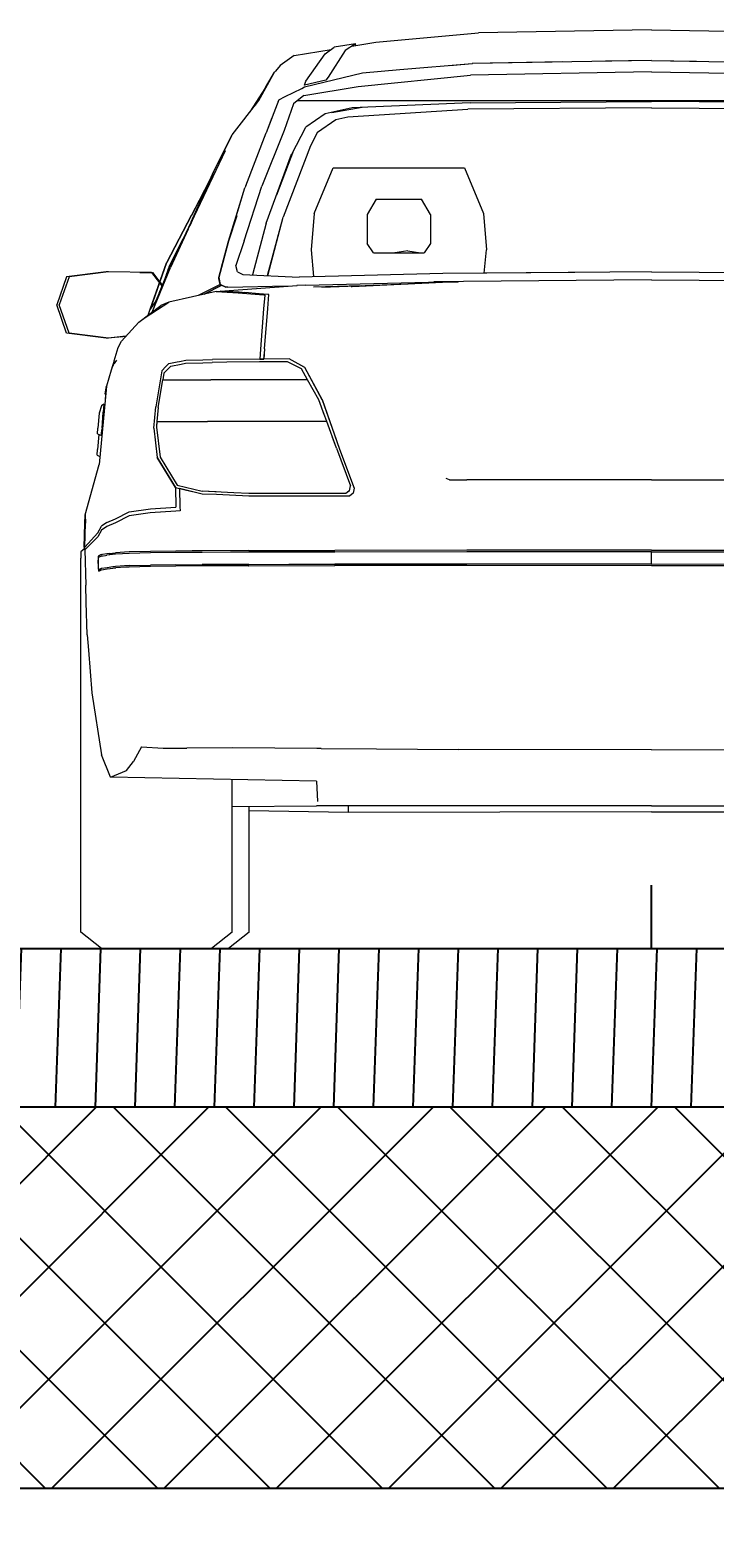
# Model space of a CAD drawing. Header units: metres. Extents: x 668617 to 675126, y 2286318 to 2293677.
# Drawn here: x 672149.075 to 672150.152, y 2287835.615 to 2287837.956 of the extents above; entities that cross this region are included whole.
import ezdxf

# ---------------------------------------------------------------- set-up
doc = ezdxf.new("R2010")
doc.units = ezdxf.units.M
doc.header["$MEASUREMENT"] = 0
doc.layers.add('29-AMBIENTACION', color=252, linetype='Continuous', lineweight=0)
doc.layers.add('DMTG_SECCIONES_VIALES', color=250, linetype='Continuous')
doc.styles.get("Standard").update_dxf_attribs({"font": 'arial.ttf'})
doc.dimstyles.get("Standard").update_dxf_attribs({"dimtxt": 0.18, "dimasz": 0.18, "dimexe": 0.18, "dimexo": 0.0625, "dimgap": 0.09, "dimtad": 0, "dimtih": 1, "dimtoh": 1, "dimdec": 4, "dimzin": 0, "dimdsep": 46, "dimtxsty": 'Standard', "dimcen": 0.09, "dimadec": 0, "dimazin": 0, "dimtfac": 1, "dimtdec": 4, "dimtofl": 0, "dimtmove": 0, "dimatfit": 3, "dimfxl": 1, "dimtolj": 1, "dimtzin": 0, "dimarcsym": 0})

# ---------------------------------------------------------------- blocks, each defined once
blk = doc.blocks.new('_ArchTick')
at = {"color": 0, "linetype": 'ByBlock', "const_width": 0.15}
blk.add_lwpolyline([(-0.5, -0.5), (0.5, 0.5)], dxfattribs=at)
blk = doc.blocks.new('*D445')
at = {"layer": 'Defpoints', "color": 0, "transparency": 16777216}
for p in [(672148.3035, 2287836.5093), (672151.8035, 2287836.5093), (672151.8035, 2287835.3406)]:
    blk.add_point(p, dxfattribs=at)
at = {"layer": 'DMTG_SECCIONES_VIALES', "color": 0, "lineweight": -2, "transparency": 16777216}
for p, q in [((672148.3035, 2287836.4468), (672148.3035, 2287835.1606)), ((672151.8035, 2287836.4468), (672151.8035, 2287835.1606)), ((672148.3035, 2287835.3406), (672149.7301, 2287835.3406)), ((672151.8035, 2287835.3406), (672150.377, 2287835.3406))]:
    blk.add_line(p, q, dxfattribs=at)
at = {"layer": 'DMTG_SECCIONES_VIALES', "color": 0, "lineweight": -2, "transparency": 16777216, "xscale": 0.18, "yscale": 0.18, "zscale": 0.18, "rotation": 180}
blk.add_blockref('_ArchTick', (672148.3035, 2287835.3406), dxfattribs=at)
at = {"layer": 'DMTG_SECCIONES_VIALES', "color": 0, "lineweight": -2, "transparency": 16777216, "xscale": 0.18, "yscale": 0.18, "zscale": 0.18}
blk.add_blockref('_ArchTick', (672151.8035, 2287835.3406), dxfattribs=at)
at = {"layer": 'DMTG_SECCIONES_VIALES', "color": 0, "transparency": 16777216, "insert": (672150.0535, 2287835.3406), "char_height": 0.18, "attachment_point": 5}
blk.add_mtext('\\A1;3.50', dxfattribs=at)
blk = doc.blocks.new('A$C1159671A')
at = {"layer": '29-AMBIENTACION'}
for p, q in [((0.5025, 1.4273), (0.6638, 1.4422)), ((0.9362, 1.4471), (0.6638, 1.4422)), ((0.9362, 1.4471), (1.2086, 1.4422)), ((0.3737, 1.4066), (0.3517, 1.3906)), ((0.3737, 1.4066), (0.4321, 1.416)), ((0.392, 1.3659), (0.4226, 1.4093)), ((0.4226, 1.4093), (0.437, 1.4194)), ((0.4542, 1.4145), (0.4273, 1.3723)), ((0.4703, 1.4247), (0.437, 1.4194)), ((0.4703, 1.4247), (0.4542, 1.4145)), ((0.4648, 1.4213), (0.5025, 1.4273)), ((0.471, 1.4223), (0.4703, 1.4247)), ((0.3442, 1.3819), (0.3428, 1.3803)), ((0.3517, 1.3906), (0.3442, 1.3819)), ((0.4812, 1.3794), (0.54, 1.3843)), ((0.54, 1.3843), (0.6538, 1.3938)), ((0.6189, 1.3909), (0.6538, 1.3939)), ((0.9362, 1.3986), (0.6538, 1.3939)), ((0.7966, 1.3963), (0.6538, 1.3938)), ((0.6542, 1.3939), (0.6545, 1.3939)), ((0.9362, 1.3987), (0.6545, 1.3939)), ((0.9362, 1.3986), (0.8638, 1.3974)), ((0.9362, 1.3987), (1.2179, 1.3939)), ((0.9362, 1.3986), (1.2186, 1.3939)), ((0.9362, 1.3986), (1.0071, 1.3974)), ((0.318, 1.3355), (0.3428, 1.3803)), ((0.3286, 1.3563), (0.3428, 1.3803)), ((0.3903, 1.357), (0.4812, 1.3794)), ((0.4236, 1.3678), (0.3903, 1.3596)), ((0.3903, 1.3596), (0.392, 1.3659)), ((0.4273, 1.3723), (0.4236, 1.3678)), ((0.4744, 1.3576), (0.6516, 1.3755)), ((0.4812, 1.3794), (0.4812, 1.3794)), ((0.9362, 1.3808), (0.6516, 1.3755)), ((0.9362, 1.3808), (0.6516, 1.3755)), ((0.6516, 1.3755), (0.6516, 1.3755)), ((0.9362, 1.3808), (1.2208, 1.3755)), ((0.9362, 1.3808), (1.2208, 1.3755)), ((0.2763, 1.2817), (0.318, 1.3355)), ((0.3286, 1.3563), (0.3041, 1.3176)), ((0.3286, 1.3563), (0.3122, 1.3281)), ((0.318, 1.3355), (0.318, 1.3355)), ((0.3495, 1.3369), (0.3295, 1.2848)), ((0.3495, 1.3369), (0.3483, 1.3337)), ((0.3495, 1.3369), (0.3598, 1.342)), ((0.3495, 1.3369), (0.3495, 1.3369)), ((0.3598, 1.342), (0.3857, 1.3548)), ((0.3598, 1.342), (0.3598, 1.342)), ((0.3598, 1.342), (0.3598, 1.342)), ((0.3612, 1.3427), (0.3612, 1.3427)), ((0.3889, 1.3435), (0.373, 1.3306)), ((0.3889, 1.3434), (0.373, 1.3305)), ((0.3791, 1.3355), (0.9362, 1.3355)), ((0.3857, 1.3548), (0.3903, 1.357)), ((0.3857, 1.3548), (0.3857, 1.3548)), ((0.3857, 1.3548), (0.3857, 1.3548)), ((0.3857, 1.3548), (0.3857, 1.3548)), ((0.3889, 1.3435), (0.4744, 1.3576)), ((0.3889, 1.3434), (0.3889, 1.3434)), ((0.3903, 1.357), (0.3903, 1.357)), ((0.4744, 1.3576), (0.4744, 1.3576)), ((0.9362, 1.3355), (1.4933, 1.3355)), ((0.373, 1.3306), (0.3579, 1.2884)), ((0.373, 1.3305), (0.3579, 1.2884)), ((0.4228, 1.3145), (0.3923, 1.2934)), ((0.465, 1.3242), (0.4228, 1.3145)), ((0.4332, 1.3169), (0.4806, 1.3249)), ((0.4582, 1.3101), (0.6472, 1.322)), ((0.6508, 1.3322), (0.465, 1.3242)), ((0.9362, 1.3243), (0.6472, 1.322)), ((0.6472, 1.322), (0.6472, 1.322)), ((0.6472, 1.322), (0.6472, 1.322)), ((0.6508, 1.3322), (0.9362, 1.3343)), ((1.2215, 1.3322), (0.9362, 1.3343)), ((0.9362, 1.3243), (1.2251, 1.322)), ((0.3579, 1.2884), (0.3229, 1.2005)), ((0.3386, 1.3083), (0.3297, 1.2848)), ((0.3699, 1.2512), (0.3923, 1.2934)), ((0.3923, 1.2934), (0.3923, 1.2934)), ((0.4106, 1.2857), (0.4395, 1.3058)), ((0.4106, 1.2857), (0.4395, 1.3058)), ((0.4395, 1.3058), (0.4582, 1.3101)), ((0.4395, 1.3058), (0.4582, 1.3101)), ((0.4395, 1.3058), (0.4395, 1.3058)), ((0.4583, 1.3101), (0.4582, 1.3101)), ((0.2476, 1.2242), (0.2763, 1.2817)), ((0.2476, 1.2242), (0.2755, 1.2801)), ((0.2763, 1.2817), (0.2763, 1.2817)), ((0.2975, 1.2013), (0.3297, 1.2848)), ((0.3295, 1.2848), (0.3295, 1.2847)), ((0.3994, 1.2644), (0.3567, 1.1519)), ((0.3994, 1.2644), (0.3567, 1.1519)), ((0.4106, 1.2857), (0.3994, 1.2644)), ((0.4106, 1.2857), (0.3994, 1.2644)), ((0.3994, 1.2644), (0.3994, 1.2644)), ((0.207, 1.133), (0.2659, 1.2568)), ((0.2659, 1.2568), (0.2659, 1.2568)), ((0.3298, 1.1422), (0.3698, 1.2511)), ((0.3463, 1.1871), (0.3732, 1.2574)), ((0.3698, 1.2511), (0.3699, 1.2512)), ((0.2476, 1.2242), (0.2091, 1.1375)), ((0.2476, 1.2242), (0.2094, 1.1381)), ((0.2115, 1.1445), (0.2476, 1.2242)), ((0.4054, 1.1575), (0.4351, 1.2295)), ((0.4351, 1.2295), (0.6419, 1.2295)), ((0.6419, 1.2295), (0.6716, 1.1575)), ((0.2436, 1.2155), (0.1732, 1.0803)), ((0.2433, 1.2147), (0.212, 1.1547)), ((0.2434, 1.215), (0.2222, 1.1742)), ((0.2433, 1.2148), (0.2433, 1.2147)), ((0.2705, 1.114), (0.2962, 1.198)), ((0.2713, 1.1164), (0.2962, 1.198)), ((0.2951, 1.1147), (0.3229, 1.2005)), ((0.2952, 1.1147), (0.3229, 1.2005)), ((0.2975, 1.2013), (0.2962, 1.198)), ((0.2962, 1.198), (0.2962, 1.198)), ((0.5027, 1.18), (0.4888, 1.1562)), ((0.5027, 1.18), (0.5743, 1.18)), ((0.5882, 1.1562), (0.5743, 1.18)), ((0.2118, 1.1543), (0.1731, 1.0801)), ((0.212, 1.1547), (0.2118, 1.1543)), ((0.2217, 1.1659), (0.2214, 1.1653)), ((0.2217, 1.1659), (0.2218, 1.1661)), ((0.2834, 1.1541), (0.2705, 1.114)), ((0.2826, 1.1534), (0.2829, 1.1545)), ((0.3321, 1.0599), (0.3567, 1.1519)), ((0.3322, 1.0599), (0.3567, 1.1519)), ((0.4054, 1.1575), (0.4004, 1.1007)), ((0.4888, 1.1562), (0.4888, 1.1104)), ((0.5882, 1.1562), (0.5882, 1.1104)), ((0.6716, 1.1575), (0.6766, 1.1007)), ((0.2115, 1.1445), (0.1782, 1.0734)), ((0.207, 1.133), (0.1792, 1.0728)), ((0.2102, 1.1399), (0.2103, 1.1402)), ((0.2106, 1.1409), (0.2105, 1.1406)), ((0.3299, 1.1423), (0.3084, 1.0611)), ((0.3298, 1.1422), (0.3298, 1.1422)), ((0.1994, 1.1186), (0.1769, 1.074)), ((0.1769, 1.074), (0.1988, 1.1174)), ((0.255, 1.0568), (0.2706, 1.1141)), ((0.2705, 1.114), (0.255, 1.0567)), ((0.2589, 1.0713), (0.2705, 1.114)), ((0.2706, 1.1141), (0.2712, 1.1163)), ((0.2951, 1.1147), (0.2822, 1.0756)), ((0.2952, 1.1147), (0.2822, 1.0756)), ((0.4004, 1.1007), (0.4045, 1.0582)), ((0.4987, 1.0955), (0.4888, 1.1104)), ((0.5882, 1.1104), (0.5783, 1.0955)), ((0.6731, 1.0638), (0.6766, 1.1007)), ((0.1473, 1.0069), (0.1731, 1.0801)), ((0.1475, 1.0072), (0.1733, 1.0803)), ((0.1731, 1.0801), (0.1731, 1.0801)), ((0.1732, 1.0803), (0.1732, 1.0803)), ((0.1822, 1.0819), (0.1754, 1.0685)), ((0.1761, 1.071), (0.1903, 1.0993)), ((0.1812, 1.0771), (0.1792, 1.0728)), ((0.1822, 1.0819), (0.1823, 1.0821)), ((0.4987, 1.0955), (0.5783, 1.0955)), ((0.5525, 1.0991), (0.5325, 1.0955)), ((0.5525, 1.0991), (0.5725, 1.0955)), ((0.0155, 1.0581), (0, 1.0137)), ((0.0194, 1.0581), (0.0038, 1.0138)), ((0.0194, 1.0581), (0.0038, 1.0137)), ((0.0778, 1.066), (0.0155, 1.0581)), ((0.0817, 1.066), (0.0194, 1.0581)), ((0.0817, 1.066), (0.0778, 1.066)), ((0.1492, 1.0646), (0.0817, 1.066)), ((0.0817, 1.066), (0.0817, 1.066)), ((0.1311, 1.065), (0.1506, 1.0646)), ((0.1492, 1.0646), (0.162, 1.0485)), ((0.1492, 1.0646), (0.162, 1.0485)), ((0.1492, 1.0646), (0.1492, 1.0646)), ((0.1502, 1.0024), (0.1792, 1.0728)), ((0.1506, 1.0646), (0.1624, 1.0497)), ((0.1611, 1.0322), (0.1782, 1.0734)), ((0.1769, 1.074), (0.1703, 1.0544)), ((0.1769, 1.074), (0.1704, 1.0548)), ((0.1717, 1.0579), (0.174, 1.0646)), ((0.1754, 1.0685), (0.1727, 1.0603)), ((0.1727, 1.0602), (0.1727, 1.0603)), ((0.174, 1.0646), (0.1742, 1.0652)), ((0.1742, 1.0652), (0.1761, 1.071)), ((0.1761, 1.071), (0.1761, 1.071)), ((0.2573, 1.046), (0.255, 1.0568)), ((0.255, 1.0567), (0.2572, 1.0459)), ((0.2572, 1.0459), (0.2552, 1.0555)), ((0.2572, 1.0459), (0.2552, 1.0555)), ((0.2844, 1.0658), (0.2822, 1.0756)), ((0.2844, 1.0658), (0.2929, 1.0618)), ((0.2844, 1.0658), (0.2929, 1.0618)), ((0.2929, 1.0618), (0.3816, 1.0576)), ((0.2929, 1.0618), (0.2929, 1.0618)), ((0.6076, 1.0633), (0.3816, 1.0576)), ((0.6076, 1.0633), (0.3817, 1.0576)), ((0.9362, 1.0656), (0.6076, 1.0633)), ((0.8157, 1.0647), (0.6076, 1.0633)), ((0.9362, 1.0656), (1.2648, 1.0633)), ((0.1502, 1.0024), (0.1647, 1.0377)), ((0.1611, 1.0322), (0.1556, 1.0191)), ((0.162, 1.0485), (0.1647, 1.0451)), ((0.162, 1.0484), (0.1647, 1.0451)), ((0.1625, 1.0497), (0.1661, 1.0451)), ((0.1647, 1.0451), (0.1652, 1.0422)), ((0.1647, 1.0451), (0.1652, 1.0422)), ((0.1661, 1.0451), (0.1662, 1.0447)), ((0.251, 1.035), (0.1766, 1.018)), ((0.2572, 1.0459), (0.2229, 1.0286)), ((0.2319, 1.0306), (0.2597, 1.0447)), ((0.2597, 1.0447), (0.2319, 1.0306)), ((0.251, 1.035), (0.2574, 1.0356)), ((0.251, 1.035), (0.2858, 1.0327)), ((0.2661, 1.0416), (0.2572, 1.0459)), ((0.2572, 1.0459), (0.2661, 1.0416)), ((0.2597, 1.0447), (0.2572, 1.0459)), ((0.2572, 1.0459), (0.2572, 1.0459)), ((0.2661, 1.0416), (0.2573, 1.046)), ((0.2574, 1.0356), (0.3784, 1.0442)), ((0.2871, 1.0337), (0.2574, 1.0356)), ((0.2597, 1.0447), (0.266, 1.0416)), ((0.2661, 1.0416), (0.266, 1.0416)), ((0.2696, 1.0417), (0.2661, 1.0416)), ((0.2696, 1.0417), (0.3634, 1.0436)), ((0.2921, 1.0334), (0.2818, 1.034)), ((0.2858, 1.0327), (0.3122, 1.0305)), ((0.2858, 1.0327), (0.2858, 1.0327)), ((0.2991, 1.0328), (0.2921, 1.0334)), ((0.3185, 1.0312), (0.2964, 1.033)), ((0.3122, 1.0305), (0.326, 1.0294)), ((0.3324, 1.03), (0.3185, 1.0312)), ((0.3784, 1.0442), (0.3779, 1.0442)), ((0.3786, 1.0442), (0.3784, 1.0442)), ((0.3784, 1.0442), (0.3784, 1.0442)), ((0.3917, 1.0446), (0.3786, 1.0442)), ((0.3917, 1.0446), (0.6068, 1.0502)), ((0.4794, 1.0436), (0.4044, 1.0417)), ((0.5535, 1.0466), (0.4175, 1.0411)), ((0.4653, 1.0424), (0.4633, 1.0422)), ((0.6402, 1.0507), (0.4653, 1.0424)), ((0.6063, 1.0502), (0.5938, 1.0498)), ((0.6067, 1.0502), (0.6051, 1.0501)), ((0.6325, 1.0503), (0.6063, 1.0502)), ((0.6067, 1.0502), (0.6063, 1.0502)), ((0.6067, 1.0502), (0.6063, 1.0502)), ((0.6067, 1.0502), (0.632, 1.0503)), ((0.6068, 1.0502), (0.6067, 1.0502)), ((0.6094, 1.0502), (0.6112, 1.0502)), ((0.6321, 1.0503), (0.632, 1.0503)), ((0.9362, 1.0534), (0.6402, 1.0507)), ((0.9362, 1.0534), (1.2322, 1.0507)), ((0.0155, 0.9694), (0, 1.0137)), ((0.0194, 0.9694), (0.0038, 1.0138)), ((0.0194, 0.9694), (0.0038, 1.0137)), ((0.1293, 0.9867), (0.1641, 1.0129)), ((0.1393, 0.9939), (0.1766, 1.018)), ((0.1441, 0.9978), (0.1473, 1.0069)), ((0.1556, 1.0191), (0.1473, 1.0069)), ((0.1766, 1.018), (0.1641, 1.0129)), ((0.3258, 1.0075), (0.3209, 0.9439)), ((0.3275, 1.0292), (0.3258, 1.0075)), ((0.326, 1.0294), (0.3275, 1.0292)), ((0.3272, 0.9445), (0.3322, 1.0082)), ((0.3322, 1.0082), (0.3338, 1.0299)), ((0.3338, 1.0299), (0.3324, 1.03)), ((0.102, 0.9566), (0.1293, 0.9867)), ((0.1293, 0.9867), (0.1393, 0.9939)), ((0.0778, 0.9616), (0.0155, 0.9694)), ((0.0817, 0.9616), (0.0194, 0.9694)), ((0.0817, 0.9616), (0.0778, 0.9616)), ((0.08, 0.9618), (0.1094, 0.9647)), ((0.1091, 0.9644), (0.0817, 0.9616)), ((0.0817, 0.9616), (0.0817, 0.9616)), ((0.1, 0.9635), (0.109, 0.9643)), ((0.1091, 0.9644), (0.1091, 0.9644)), ((0.0921, 0.9307), (0.097, 0.9465)), ((0.097, 0.9465), (0.102, 0.9566)), ((0.3209, 0.9439), (0.3197, 0.9284)), ((0.3272, 0.9445), (0.3262, 0.9284)), ((0.3262, 0.9284), (0.3269, 0.9385)), ((0.0875, 0.9158), (0.086, 0.9109)), ((0.0875, 0.9158), (0.0904, 0.9215)), ((0.0879, 0.9165), (0.0904, 0.9248)), ((0.0904, 0.9244), (0.0882, 0.9172)), ((0.0902, 0.9212), (0.0904, 0.9244)), ((0.094, 0.9265), (0.0904, 0.9215)), ((0.0904, 0.9248), (0.0906, 0.9258)), ((0.0904, 0.9248), (0.0904, 0.9247)), ((0.0904, 0.9248), (0.0904, 0.9248)), ((0.0904, 0.9247), (0.0907, 0.9219)), ((0.0906, 0.9219), (0.0904, 0.9244)), ((0.0906, 0.9258), (0.0921, 0.9307)), ((0.1654, 0.9101), (0.1718, 0.9166)), ((0.1654, 0.9101), (0.1718, 0.9166)), ((0.1798, 0.9174), (0.1688, 0.9064)), ((0.1798, 0.9174), (0.1689, 0.9064)), ((0.1718, 0.9166), (0.1767, 0.9215)), ((0.1718, 0.9166), (0.1718, 0.9166)), ((0.1767, 0.9215), (0.1899, 0.9241)), ((0.1767, 0.9215), (0.1767, 0.9215)), ((0.1798, 0.9174), (0.1962, 0.9205)), ((0.1798, 0.9174), (0.1798, 0.9174)), ((0.1899, 0.9241), (0.1931, 0.9247)), ((0.1899, 0.9241), (0.1899, 0.9241)), ((0.1931, 0.9247), (0.2032, 0.9267)), ((0.1962, 0.9205), (0.2028, 0.9218)), ((0.2028, 0.9218), (0.2301, 0.9227)), ((0.2032, 0.9267), (0.2302, 0.9273)), ((0.2301, 0.9227), (0.2448, 0.9232)), ((0.2302, 0.9273), (0.2451, 0.9276)), ((0.2679, 0.9234), (0.2448, 0.9232)), ((0.2448, 0.9232), (0.2448, 0.9232)), ((0.3197, 0.9284), (0.2451, 0.9276)), ((0.2451, 0.9276), (0.2451, 0.9276)), ((0.3193, 0.9239), (0.2679, 0.9234)), ((0.3194, 0.9239), (0.3193, 0.9239)), ((0.3635, 0.9243), (0.3194, 0.9239)), ((0.3634, 0.9243), (0.3194, 0.9239)), ((0.3661, 0.9288), (0.3197, 0.9284)), ((0.3197, 0.9284), (0.3262, 0.9284)), ((0.3661, 0.9288), (0.3262, 0.9284)), ((0.3852, 0.9129), (0.3634, 0.9243)), ((0.3852, 0.9129), (0.3635, 0.9243)), ((0.3905, 0.915), (0.3661, 0.9288)), ((0.3895, 0.9156), (0.3661, 0.9288)), ((0.4179, 0.8645), (0.3905, 0.915)), ((0.4179, 0.8644), (0.3905, 0.915)), ((0.086, 0.9109), (0.0783, 0.8859)), ((0.1654, 0.9101), (0.1562, 0.8534)), ((0.1654, 0.9101), (0.1562, 0.8534)), ((0.16, 0.8519), (0.1671, 0.8957)), ((0.16, 0.8519), (0.1671, 0.8957)), ((0.1689, 0.9064), (0.1671, 0.8957)), ((0.1671, 0.8957), (0.2008, 0.8957)), ((0.1671, 0.8957), (0.1671, 0.8957)), ((0.1688, 0.9064), (0.1677, 0.8994)), ((0.2008, 0.8957), (0.2428, 0.8957)), ((0.3172, 0.8957), (0.2428, 0.8957)), ((0.395, 0.8957), (0.3172, 0.8957)), ((0.3172, 0.8957), (0.3172, 0.8957)), ((0.395, 0.8957), (0.3852, 0.9129)), ((0.3949, 0.8957), (0.3852, 0.9129)), ((0.4129, 0.8642), (0.3949, 0.8957)), ((0.0783, 0.8859), (0.0669, 0.7625)), ((0.078, 0.8843), (0.0763, 0.8646)), ((0.0763, 0.8734), (0.0779, 0.8833)), ((0.078, 0.8843), (0.0783, 0.8859)), ((0.0781, 0.8844), (0.078, 0.8843)), ((0.0669, 0.8432), (0.065, 0.8197)), ((0.0703, 0.8548), (0.0669, 0.8432)), ((0.0743, 0.8574), (0.0703, 0.8548)), ((0.0714, 0.8194), (0.0734, 0.845)), ((0.0743, 0.8574), (0.0734, 0.845)), ((0.1531, 0.8198), (0.1562, 0.8534)), ((0.16, 0.8519), (0.1579, 0.8301)), ((0.16, 0.8519), (0.1579, 0.8301)), ((0.4218, 0.8397), (0.4129, 0.8642)), ((0.4129, 0.8642), (0.4129, 0.8642)), ((0.4139, 0.8613), (0.4129, 0.8642)), ((0.4179, 0.8645), (0.4453, 0.7867)), ((0.4179, 0.8644), (0.4401, 0.8016)), ((0.4252, 0.8301), (0.4191, 0.8471)), ((0.0643, 0.8109), (0.065, 0.8197)), ((0.0714, 0.8194), (0.0712, 0.8171)), ((0.0725, 0.8229), (0.0716, 0.8223)), ((0.0735, 0.8355), (0.0728, 0.8263)), ((0.0735, 0.8355), (0.0738, 0.8371)), ((0.1531, 0.8198), (0.1582, 0.7735)), ((0.1531, 0.8198), (0.1531, 0.8198)), ((0.1579, 0.8301), (0.1571, 0.8212)), ((0.1571, 0.8212), (0.1628, 0.7738)), ((0.1579, 0.8301), (0.1573, 0.8231)), ((0.1579, 0.8301), (0.183, 0.8301)), ((0.1579, 0.8301), (0.1579, 0.8301)), ((0.183, 0.8301), (0.1956, 0.8301)), ((0.1956, 0.8301), (0.2373, 0.8301)), ((0.3112, 0.8301), (0.2373, 0.8301)), ((0.4252, 0.8301), (0.3112, 0.8301)), ((0.4405, 0.7879), (0.4252, 0.8301)), ((0.0643, 0.8109), (0.0705, 0.8081)), ((0.0662, 0.8095), (0.0644, 0.7861)), ((0.0664, 0.8099), (0.0662, 0.8095)), ((0.0705, 0.8081), (0.0712, 0.8171)), ((0.0706, 0.81), (0.0712, 0.8171)), ((0.4405, 0.7879), (0.4344, 0.8048)), ((0.0637, 0.7772), (0.0644, 0.7861)), ((0.0637, 0.7772), (0.068, 0.7752)), ((0.1582, 0.7735), (0.1872, 0.7263)), ((0.1872, 0.7263), (0.1582, 0.7735)), ((0.1628, 0.7738), (0.1898, 0.73)), ((0.1628, 0.7738), (0.1633, 0.7729)), ((0.4405, 0.7879), (0.4626, 0.7288)), ((0.4453, 0.7867), (0.4684, 0.7251)), ((0.4501, 0.7738), (0.4683, 0.7251)), ((0.0449, 0.6829), (0.0669, 0.7625)), ((0.1872, 0.7263), (0.2132, 0.7199)), ((0.1872, 0.7263), (0.1876, 0.6953)), ((0.1872, 0.7263), (0.1872, 0.7263)), ((0.1898, 0.73), (0.229, 0.7203)), ((0.461, 0.7211), (0.4626, 0.7288)), ((0.4615, 0.7235), (0.4626, 0.7288)), ((0.4626, 0.7288), (0.4626, 0.7288)), ((0.6185, 0.7383), (0.613, 0.7404)), ((0.6185, 0.7383), (0.6457, 0.7383)), ((0.9362, 0.7383), (0.6457, 0.7383)), ((0.9362, 0.7383), (1.2267, 0.7383)), ((0.1934, 0.7248), (0.1938, 0.6957)), ((0.2291, 0.7159), (0.1934, 0.7248)), ((0.1934, 0.7248), (0.1938, 0.6957)), ((0.251, 0.7193), (0.229, 0.7203)), ((0.229, 0.7203), (0.2291, 0.7203)), ((0.2791, 0.718), (0.2291, 0.7203)), ((0.2517, 0.7149), (0.2291, 0.7159)), ((0.3027, 0.7127), (0.2517, 0.7149)), ((0.3027, 0.7169), (0.2791, 0.718)), ((0.4382, 0.7169), (0.3027, 0.7169)), ((0.3027, 0.7169), (0.3027, 0.7169)), ((0.438, 0.7127), (0.3027, 0.7127)), ((0.3027, 0.7127), (0.3027, 0.7127)), ((0.4609, 0.7127), (0.438, 0.7127)), ((0.438, 0.7127), (0.438, 0.7127)), ((0.4554, 0.7169), (0.4382, 0.7169)), ((0.461, 0.7211), (0.4554, 0.7169)), ((0.4601, 0.7204), (0.4554, 0.7169)), ((0.4554, 0.7169), (0.4554, 0.7169)), ((0.4667, 0.7171), (0.4609, 0.7127)), ((0.4667, 0.7171), (0.4609, 0.7127)), ((0.4684, 0.7251), (0.4667, 0.7171)), ((0.4683, 0.7251), (0.4667, 0.7171)), ((0.0443, 0.6701), (0.0449, 0.6828)), ((0.0449, 0.6829), (0.0452, 0.6701)), ((0.0449, 0.6828), (0.0449, 0.6829)), ((0.1142, 0.6816), (0.0925, 0.6704)), ((0.0926, 0.6767), (0.1142, 0.6879)), ((0.1142, 0.6879), (0.1475, 0.6925)), ((0.1142, 0.6879), (0.1142, 0.6879)), ((0.1474, 0.6862), (0.1142, 0.6816)), ((0.1875, 0.689), (0.1474, 0.6862)), ((0.1474, 0.6862), (0.1474, 0.6862)), ((0.1475, 0.6925), (0.1876, 0.6953)), ((0.1475, 0.6925), (0.1475, 0.6925)), ((0.1943, 0.6895), (0.1875, 0.689)), ((0.1938, 0.6957), (0.1943, 0.6895)), ((0.1938, 0.6957), (0.1943, 0.6895)), ((0.0434, 0.6323), (0.0443, 0.6701)), ((0.0434, 0.6323), (0.0443, 0.6701)), ((0.0444, 0.6323), (0.0452, 0.6701)), ((0.0705, 0.6591), (0.0647, 0.6483)), ((0.0648, 0.6546), (0.0706, 0.6654)), ((0.0791, 0.6647), (0.0705, 0.6591)), ((0.0792, 0.671), (0.0706, 0.6654)), ((0.0925, 0.6704), (0.0791, 0.6647)), ((0.0792, 0.671), (0.0926, 0.6767)), ((0.0925, 0.6704), (0.0925, 0.6704)), ((0.0926, 0.6767), (0.0926, 0.6767)), ((0.0434, 0.6323), (0.0434, 0.629)), ((0.0434, 0.6323), (0.0434, 0.629)), ((0.0444, 0.6323), (0.0648, 0.6546)), ((0.0444, 0.6323), (0.0444, 0.6323)), ((0.0445, 0.6278), (0.0444, 0.6323)), ((0.0647, 0.6483), (0.0445, 0.6278)), ((0.0648, 0.6546), (0.0648, 0.6546)), ((0.0445, 0.6299), (0.0382, 0.6249)), ((0.0382, 0.6249), (0.0382, 0.6147)), ((0.0382, 0.5848), (0.0382, 0.6147)), ((0.0445, 0.6278), (0.0457, 0.5722)), ((0.0701, 0.6205), (0.0655, 0.6182)), ((0.0655, 0.6182), (0.0655, 0.6182)), ((0.0655, 0.6182), (0.0655, 0.6118)), ((0.0658, 0.5999), (0.0655, 0.6118)), ((0.0668, 0.6164), (0.0656, 0.6158)), ((0.0656, 0.6158), (0.0656, 0.6158)), ((0.0656, 0.6107), (0.0656, 0.6158)), ((0.0659, 0.6011), (0.0657, 0.6107)), ((0.0702, 0.618), (0.0668, 0.6164)), ((0.0701, 0.6205), (0.0722, 0.6208)), ((0.0702, 0.618), (0.077, 0.6192)), ((0.0788, 0.6219), (0.0722, 0.6208)), ((0.077, 0.6192), (0.0789, 0.6195)), ((0.0827, 0.6224), (0.0788, 0.6219)), ((0.0925, 0.621), (0.0789, 0.6195)), ((0.0827, 0.6224), (0.0924, 0.6235)), ((0.0925, 0.621), (0.0832, 0.62)), ((0.1142, 0.6247), (0.0924, 0.6235)), ((0.0924, 0.6235), (0.0924, 0.6235)), ((0.1142, 0.6222), (0.0925, 0.621)), ((0.1035, 0.6216), (0.0925, 0.621)), ((0.1476, 0.6255), (0.1142, 0.6247)), ((0.1475, 0.6231), (0.1142, 0.6222)), ((0.1476, 0.6255), (0.1475, 0.6255)), ((0.1875, 0.6236), (0.1475, 0.6231)), ((0.1876, 0.626), (0.1476, 0.6255)), ((0.1876, 0.626), (0.1875, 0.626)), ((0.211, 0.6238), (0.1875, 0.6236)), ((0.2131, 0.6263), (0.1876, 0.626)), ((0.2291, 0.6239), (0.211, 0.6238)), ((0.2291, 0.6264), (0.2131, 0.6263)), ((0.3025, 0.6267), (0.2291, 0.6264)), ((0.2737, 0.6241), (0.2291, 0.6239)), ((0.2291, 0.6239), (0.2291, 0.6239)), ((0.3025, 0.6242), (0.2737, 0.6241)), ((0.3025, 0.6267), (0.4379, 0.627)), ((0.3025, 0.6267), (0.4378, 0.627)), ((0.3025, 0.6267), (0.3025, 0.6267)), ((0.4378, 0.6245), (0.3025, 0.6242)), ((0.4092, 0.627), (0.4092, 0.6269)), ((0.4094, 0.627), (0.4094, 0.6269)), ((0.6456, 0.6272), (0.4378, 0.627)), ((0.6456, 0.6247), (0.4378, 0.6245)), ((0.6455, 0.6247), (0.4378, 0.6245)), ((0.6456, 0.6272), (0.4379, 0.627)), ((0.9362, 0.6248), (0.6455, 0.6247)), ((0.9362, 0.6273), (0.6456, 0.6272)), ((0.7909, 0.6248), (0.6456, 0.6247)), ((0.9362, 0.6248), (0.8603, 0.6248)), ((0.9362, 0.6273), (1.2268, 0.6272)), ((0.9362, 0.6248), (1.2268, 0.6247)), ((0.9362, 0.6057), (0.9362, 0.6248)), ((0.9362, 0.6057), (0.9362, 0.6248)), ((0.9362, 0.6248), (1.0135, 0.6248)), ((0.0661, 0.5943), (0.0658, 0.5999)), ((0.0661, 0.5943), (0.0658, 0.5999)), ((0.0659, 0.6011), (0.0659, 0.6011)), ((0.0661, 0.5967), (0.0659, 0.6003)), ((0.0661, 0.5967), (0.0659, 0.6001)), ((0.0661, 0.5967), (0.0707, 0.5989)), ((0.0661, 0.5943), (0.0707, 0.5966)), ((0.0687, 0.598), (0.0707, 0.5989)), ((0.0707, 0.5989), (0.0794, 0.6004)), ((0.0707, 0.5989), (0.0794, 0.6004)), ((0.0707, 0.5966), (0.0794, 0.5981)), ((0.0794, 0.6004), (0.0886, 0.6015)), ((0.0794, 0.5981), (0.0795, 0.5981)), ((0.0796, 0.5982), (0.0929, 0.5997)), ((0.0886, 0.6015), (0.0928, 0.6019)), ((0.1143, 0.6032), (0.0928, 0.6019)), ((0.1083, 0.6006), (0.0929, 0.5997)), ((0.1143, 0.6009), (0.1083, 0.6006)), ((0.1143, 0.6032), (0.1475, 0.604)), ((0.1143, 0.6032), (0.1143, 0.6032)), ((0.1475, 0.6017), (0.1143, 0.6009)), ((0.1873, 0.6045), (0.1475, 0.604)), ((0.1475, 0.604), (0.1475, 0.604)), ((0.1873, 0.6022), (0.1475, 0.6017)), ((0.1475, 0.6017), (0.1475, 0.6017)), ((0.1873, 0.6045), (0.2288, 0.6048)), ((0.1873, 0.6045), (0.1873, 0.6045)), ((0.2288, 0.6026), (0.1873, 0.6022)), ((0.2288, 0.6026), (0.1873, 0.6022)), ((0.1873, 0.6022), (0.1873, 0.6022)), ((0.2479, 0.6049), (0.2288, 0.6048)), ((0.2288, 0.6048), (0.2288, 0.6048)), ((0.3021, 0.6029), (0.2288, 0.6026)), ((0.3022, 0.6029), (0.2288, 0.6026)), ((0.2604, 0.605), (0.2479, 0.6049)), ((0.3022, 0.6051), (0.2604, 0.605)), ((0.3021, 0.6029), (0.3022, 0.6029)), ((0.3022, 0.6051), (0.4133, 0.6054)), ((0.3022, 0.6029), (0.4376, 0.6031)), ((0.3655, 0.6053), (0.4376, 0.6054)), ((0.4376, 0.6031), (0.4375, 0.6031)), ((0.6454, 0.6056), (0.4376, 0.6054)), ((0.6454, 0.6056), (0.4376, 0.6054)), ((0.6454, 0.6033), (0.4376, 0.6031)), ((0.9362, 0.6057), (0.6454, 0.6056)), ((0.9362, 0.6034), (0.6454, 0.6033)), ((0.6454, 0.6033), (0.6454, 0.6033)), ((0.9362, 0.6057), (1.227, 0.6056)), ((0.9362, 0.6034), (1.227, 0.6033)), ((0.0382, 0.5372), (0.0382, 0.5848)), ((0.0465, 0.5453), (0.0457, 0.5722)), ((0.0481, 0.494), (0.0465, 0.5453)), ((0.0382, 0.4751), (0.0382, 0.5372)), ((0.0481, 0.494), (0.05, 0.4702)), ((0.0382, 0.4029), (0.0382, 0.4751)), ((0.05, 0.4702), (0.0555, 0.4029)), ((0.0382, 0.3254), (0.0382, 0.4029)), ((0.0555, 0.4029), (0.0704, 0.3051)), ((0.0382, 0.2478), (0.0382, 0.3254)), ((0.0846, 0.27), (0.0704, 0.3051)), ((0.1334, 0.3177), (0.121, 0.2946)), ((0.1334, 0.3177), (0.1675, 0.3155)), ((0.1675, 0.3155), (0.205, 0.3156)), ((0.2774, 0.3161), (0.205, 0.3156)), ((0.205, 0.3156), (0.205, 0.3156)), ((0.4096, 0.3151), (0.2774, 0.3161)), ((0.2774, 0.3161), (0.2774, 0.3161)), ((0.4163, 0.315), (0.4096, 0.3151)), ((0.4163, 0.315), (0.5035, 0.3145)), ((0.5035, 0.3145), (0.6323, 0.3136)), ((0.9362, 0.3131), (0.6323, 0.3136)), ((0.9362, 0.3131), (0.6323, 0.3136)), ((0.9362, 0.3131), (1.2401, 0.3136)), ((0.9362, 0.3131), (1.2401, 0.3136)), ((0.1101, 0.2807), (0.121, 0.2946)), ((0.121, 0.2946), (0.121, 0.2946)), ((0.0846, 0.27), (0.1101, 0.2807)), ((0.4092, 0.2639), (0.0846, 0.27)), ((0.0846, 0.27), (0.0846, 0.27)), ((0.1101, 0.2807), (0.1101, 0.2807)), ((0.2762, 0.2478), (0.2762, 0.2664)), ((0.4092, 0.2639), (0.4108, 0.2318)), ((0.0382, 0.1756), (0.0382, 0.2478)), ((0.2762, 0.1756), (0.2762, 0.2478)), ((0.2762, 0.2238), (0.4089, 0.2249)), ((0.3032, 0.1756), (0.3032, 0.224)), ((0.4589, 0.2143), (0.3032, 0.2169)), ((0.9362, 0.225), (0.4089, 0.2249)), ((0.4589, 0.2249), (0.4589, 0.2143)), ((0.9362, 0.2155), (0.4589, 0.2143)), ((0.9362, 0.225), (1.4634, 0.2249)), ((0.9362, 0.2155), (1.4134, 0.2143)), ((0.0382, 0.1136), (0.0382, 0.1756)), ((0.2762, 0.1136), (0.2762, 0.1756)), ((0.3032, 0.1136), (0.3032, 0.1756)), ((0.0382, 0.066), (0.0382, 0.1136)), ((0.2762, 0.066), (0.2762, 0.1136)), ((0.3032, 0.066), (0.3032, 0.1136)), ((0.0382, 0.036), (0.0382, 0.066)), ((0.2762, 0.036), (0.2762, 0.066)), ((0.3032, 0.036), (0.3032, 0.066)), ((0.0382, 0.0258), (0.0382, 0.036)), ((0.0707, 0), (0.0382, 0.0258)), ((0.2762, 0.0258), (0.2437, 0)), ((0.3032, 0.0258), (0.2707, 0)), ((0.2762, 0.0258), (0.2762, 0.036)), ((0.3032, 0.0258), (0.3032, 0.036)), ((0.2437, 0), (0.0707, 0)), ((0.2707, 0), (0.2437, 0))]:
    blk.add_line(p, q, dxfattribs=at)
blk = doc.blocks.new('*D455')
at = {"layer": 'Defpoints', "color": 0, "transparency": 16777216}
for p in [(672148.3035, 2287836.2593), (672156.5035, 2287836.2593), (672156.5035, 2287834.7273)]:
    blk.add_point(p, dxfattribs=at)
at = {"layer": 'DMTG_SECCIONES_VIALES', "color": 0, "lineweight": -2, "transparency": 16777216}
for p, q in [((672148.3035, 2287836.1968), (672148.3035, 2287834.5473)), ((672156.5035, 2287836.1968), (672156.5035, 2287834.5473)), ((672148.3035, 2287834.7273), (672152.08, 2287834.7273)), ((672156.5035, 2287834.7273), (672152.7271, 2287834.7273))]:
    blk.add_line(p, q, dxfattribs=at)
at = {"layer": 'DMTG_SECCIONES_VIALES', "color": 0, "lineweight": -2, "transparency": 16777216, "xscale": 0.18, "yscale": 0.18, "zscale": 0.18, "rotation": 180}
blk.add_blockref('_ArchTick', (672148.3035, 2287834.7273), dxfattribs=at)
at = {"layer": 'DMTG_SECCIONES_VIALES', "color": 0, "lineweight": -2, "transparency": 16777216, "xscale": 0.18, "yscale": 0.18, "zscale": 0.18}
blk.add_blockref('_ArchTick', (672156.5035, 2287834.7273), dxfattribs=at)
at = {"layer": 'DMTG_SECCIONES_VIALES', "color": 0, "transparency": 16777216, "insert": (672152.4035, 2287834.7273), "char_height": 0.18, "attachment_point": 5}
blk.add_mtext('\\A1;8.20', dxfattribs=at)
blk = doc.blocks.new('*D430')
at = {"layer": 'Defpoints', "color": 0, "transparency": 16777216}
for p in [(672133.9035, 2287836.6593), (672161.3035, 2287836.6593), (672161.3035, 2287833.9085)]:
    blk.add_point(p, dxfattribs=at)
at = {"layer": 'DMTG_SECCIONES_VIALES', "color": 0, "lineweight": -2, "transparency": 16777216}
for p, q in [((672133.9035, 2287836.5968), (672133.9035, 2287833.7285)), ((672161.3035, 2287836.5968), (672161.3035, 2287833.7285)), ((672133.9035, 2287833.9085), (672147.2086, 2287833.9085)), ((672161.3035, 2287833.9085), (672147.9985, 2287833.9085))]:
    blk.add_line(p, q, dxfattribs=at)
at = {"layer": 'DMTG_SECCIONES_VIALES', "color": 0, "lineweight": -2, "transparency": 16777216, "xscale": 0.18, "yscale": 0.18, "zscale": 0.18, "rotation": 180}
blk.add_blockref('_ArchTick', (672133.9035, 2287833.9085), dxfattribs=at)
at = {"layer": 'DMTG_SECCIONES_VIALES', "color": 0, "lineweight": -2, "transparency": 16777216, "xscale": 0.18, "yscale": 0.18, "zscale": 0.18}
blk.add_blockref('_ArchTick', (672161.3035, 2287833.9085), dxfattribs=at)
at = {"layer": 'DMTG_SECCIONES_VIALES', "color": 0, "transparency": 16777216, "insert": (672147.6035, 2287833.9085), "char_height": 0.18, "attachment_point": 5}
blk.add_mtext('\\A1;27.40', dxfattribs=at)

msp = doc.modelspace()

# ---------------------------------------------------------------- hatches: boundary and pattern name
at = {"layer": 'DMTG_SECCIONES_VIALES', "true_color": 0x000000}
h = msp.add_hatch(dxfattribs=at)
h.set_pattern_fill('ANSI31', color=18, scale=0.5, angle=43)
h.set_pattern_definition([(88, (672152.925386, 2287766.26914), (-0.062461927, 0.00218122), [])])
h.paths.add_polyline_path([(672151.80355, 2287836.50928), (672148.30355, 2287836.50928), (672148.30355, 2287836.25928), (672151.80355, 2287836.25928), (672156.50355, 2287836.25928), (672156.50355, 2287836.50928)])
at = {"layer": 'DMTG_SECCIONES_VIALES', "true_color": 0x939598}
h = msp.add_hatch(dxfattribs=at)
h.set_pattern_fill('ANSI37', color=252)
h.set_pattern_definition([(45, (671855.92045, 2287766.26914), (-0.08838835, 0.08838835), []), (135, (671855.92045, 2287766.26914), (-0.08838835, -0.08838835), [])])
h.paths.add_polyline_path([(672166.30355, 2287836.40928), (672161.30355, 2287836.40928), (672156.75355, 2287836.40928), (672156.75355, 2287836.25928), (672151.80355, 2287836.25928), (672148.05355, 2287836.25928), (672146.65355, 2287836.25928), (672139.15355, 2287836.25928), (672139.15355, 2287836.40928), (672133.90355, 2287836.40928), (672128.90355, 2287836.40928), (672128.90355, 2287835.80928), (672133.90355, 2287835.80928), (672138.55355, 2287835.80928), (672138.55355, 2287835.65928), (672146.65355, 2287835.65928), (672148.05355, 2287835.65928), (672151.80355, 2287835.65928), (672157.35355, 2287835.65928), (672157.35355, 2287835.80928), (672161.30355, 2287835.80928), (672166.30355, 2287835.80928)])

# ---------------------------------------------------------------- linework, layer by layer
at = {"layer": 'DMTG_SECCIONES_VIALES'}
for points in [[(672166.30355, 2287836.40928), (672161.30355, 2287836.40928), (672156.75355, 2287836.40928), (672156.75355, 2287836.25928), (672151.80355, 2287836.25928), (672148.05355, 2287836.25928), (672146.65355, 2287836.25928), (672139.15355, 2287836.25928), (672139.15355, 2287836.40928), (672133.90355, 2287836.40928), (672128.90355, 2287836.40928), (672128.90355, 2287836.65928)], [(672133.90355, 2287836.65928), (672139.40355, 2287836.65928), (672139.40355, 2287836.50928), (672146.40355, 2287836.50928), (672146.40355, 2287836.65928), (672148.30355, 2287836.65928), (672148.30355, 2287836.50928), (672151.80355, 2287836.50928), (672156.50355, 2287836.50928), (672156.50355, 2287836.65928), (672161.30355, 2287836.65928)], [(672150.05355, 2287836.50928), (672150.05355, 2287836.60928)], [(672148.30355, 2287836.50928), (672151.80355, 2287836.50928)], [(672128.90355, 2287836.40928), (672128.90355, 2287835.80928), (672133.90355, 2287835.80928), (672138.55355, 2287835.80928), (672138.55355, 2287835.65928), (672146.65355, 2287835.65928), (672148.05355, 2287835.65928), (672151.80355, 2287835.65928), (672157.35355, 2287835.65928), (672157.35355, 2287835.80928), (672161.30355, 2287835.80928), (672166.30355, 2287835.80928), (672166.30355, 2287836.40928)]]:
    msp.add_lwpolyline(points, dxfattribs=at)

# ---------------------------------------------------------------- block references
msp.add_blockref('A$C1159671A', (672149.11737, 2287836.50928), dxfattribs=at)

# ---------------------------------------------------------------- dimensions: what is measured, and where the dimension line sits
dim = msp.add_linear_dim(base=(672161.30355, 2287833.90848), p1=(672133.90355, 2287836.65928), p2=(672161.30355, 2287836.65928), dimstyle='Standard', override={"dimdec": 2, "dimblk1": 'ArchTick', "dimblk2": 'ArchTick', "dimsah": 1}, dxfattribs=at)
dim.commit()
dim.dimension.update_dxf_attribs({"geometry": '*D430', "text_midpoint": (672147.60355, 2287833.90848)})
dim = msp.add_linear_dim(base=(672151.80355, 2287835.34055), p1=(672148.30355, 2287836.50928), p2=(672151.80355, 2287836.50928), dimstyle='Standard', override={"dimdec": 2, "dimblk1": 'ArchTick', "dimblk2": 'ArchTick', "dimsah": 1}, dxfattribs=at)
dim.commit()
dim.dimension.update_dxf_attribs({"geometry": '*D445', "text_midpoint": (672150.05355, 2287835.34055), "dimtype": 160})
dim = msp.add_aligned_dim(p1=(672148.30355, 2287836.25928), p2=(672156.50355, 2287836.25928), distance=-1.53201, dimstyle='Standard', override={"dimdec": 2, "dimblk1": 'ArchTick', "dimblk2": 'ArchTick', "dimsah": 1}, dxfattribs=at)
dim.commit()
dim.dimension.update_dxf_attribs({"geometry": '*D455', "text_midpoint": (672152.40355, 2287834.72727)})

doc.saveas('drawing.dxf')
